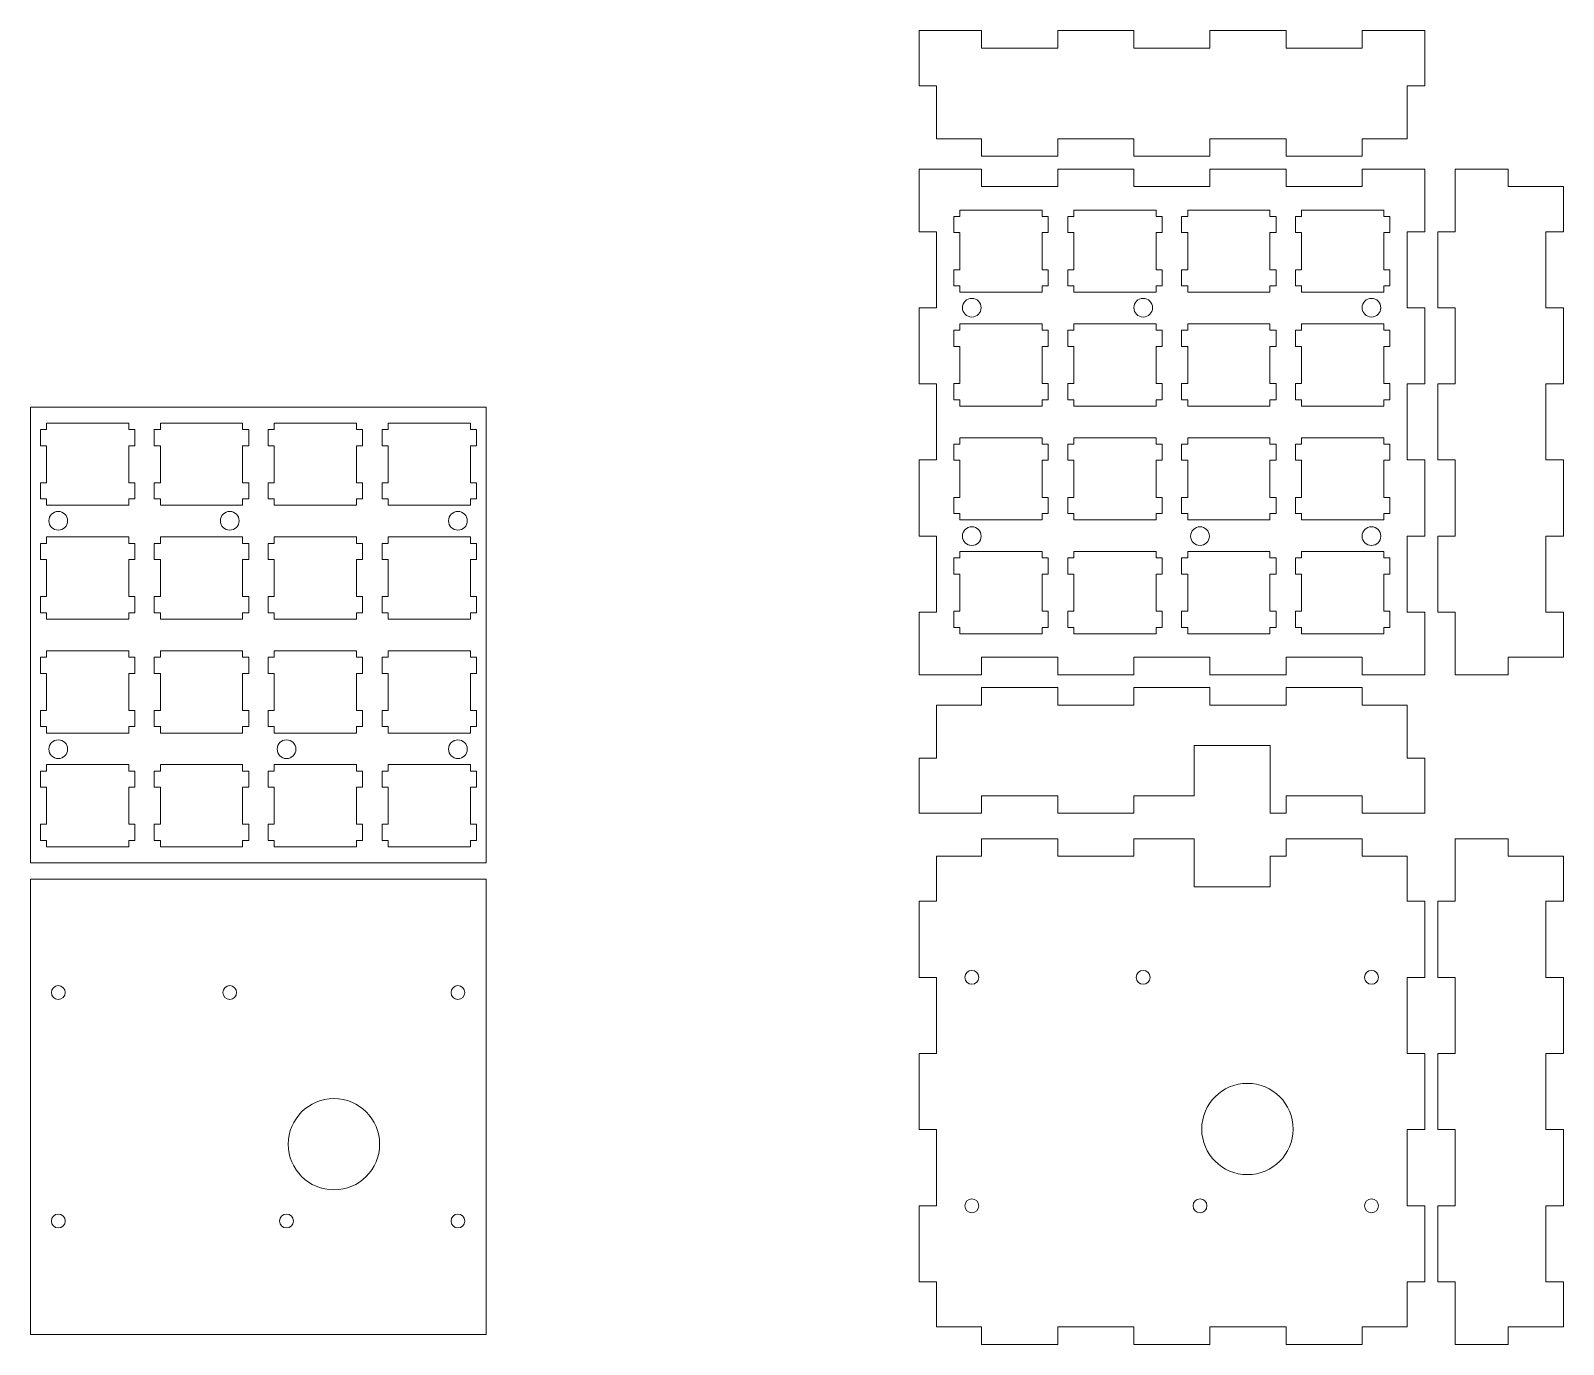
# Model space of a CAD drawing. Header units: inches. Extents: x 0 to 10.1, y 1.3 to 10.
import ezdxf

# ---------------------------------------------------------------- set-up
doc = ezdxf.new("R2010")
doc.units = ezdxf.units.IN
doc.header["$MEASUREMENT"] = 0
for name, color, linetype, lineweight in [('A-DETL-LWT1', 5, 'Continuous', 0), ('A-DETL-LWT2', 1, 'Continuous', 0), ('A-DETL-LWT4', 3, 'Continuous', 0), ('A-DETL-LWT5', 2, 'Continuous', 0)]:
    doc.layers.add(name, color=color, linetype=linetype, lineweight=lineweight)

# ---------------------------------------------------------------- blocks, each defined once
blk = doc.blocks.new('key-hole')
blk.add_lwpolyline([(-0.27, -0.228), (-0.27, -0.27), (0.27, -0.27), (0.27, -0.228), (0.31, -0.228), (0.31, -0.122), (0.27, -0.122), (0.27, 0.122), (0.31, 0.122), (0.31, 0.228), (0.27, 0.228), (0.27, 0.27), (-0.27, 0.27), (-0.27, 0.228), (-0.31, 0.228), (-0.31, 0.122), (-0.27, 0.122), (-0.27, -0.122), (-0.31, -0.122), (-0.31, -0.228)], close=True)

msp = doc.modelspace()

# ---------------------------------------------------------------- linework, layer by layer
at = {"layer": 'A-DETL-LWT1'}
msp.add_lwpolyline([(0, 1.4), (2.992, 1.4), (2.992, 4.392), (0, 4.392)], close=True, dxfattribs=at)
for centre, radius in [((0.1815, 3.6465), 0.0455), ((1.3075, 3.6465), 0.0455), ((2.8065, 3.6465), 0.0455), ((1.992, 2.65), 0.3), ((0.1815, 2.1455), 0.0455), ((1.6805, 2.1455), 0.0455), ((2.8065, 2.1455), 0.0455)]:
    msp.add_circle(centre, radius, dxfattribs=at)
at = {"layer": 'A-DETL-LWT2'}
msp.add_lwpolyline([(0, 4.5), (2.992, 4.5), (2.992, 7.492), (0, 7.492)], close=True, dxfattribs=at)
for centre in [(0.1815, 6.7465), (1.3075, 6.7465), (2.8065, 6.7465), (0.1815, 5.2455), (1.6805, 5.2455), (2.8065, 5.2455)]:
    msp.add_circle(centre, 0.0615, dxfattribs=at)
at = {"layer": 'A-DETL-LWT4'}
msp.add_lwpolyline([(6.246, 8.942), (6.246, 9.057), (5.835, 9.057), (5.835, 8.646), (5.95, 8.646), (5.95, 8.146), (5.835, 8.146), (5.835, 7.646), (5.95, 7.646), (5.95, 7.146), (5.835, 7.146), (5.835, 6.646), (5.95, 6.646), (5.95, 6.146), (5.835, 6.146), (5.835, 5.735), (6.246, 5.735), (6.246, 5.85), (6.746, 5.85), (6.746, 5.735), (7.246, 5.735), (7.246, 5.85), (7.746, 5.85), (7.746, 5.735), (8.246, 5.735), (8.246, 5.85), (8.746, 5.85), (8.746, 5.735), (9.157, 5.735), (9.157, 6.146), (9.042, 6.146), (9.042, 6.646), (9.157, 6.646), (9.157, 7.146), (9.042, 7.146), (9.042, 7.646), (9.157, 7.646), (9.157, 8.146), (9.042, 8.146), (9.042, 8.646), (9.157, 8.646), (9.157, 9.057), (8.746, 9.057), (8.746, 8.942), (8.246, 8.942), (8.246, 9.057), (7.746, 9.057), (7.746, 8.942), (7.246, 8.942), (7.246, 9.057), (6.746, 9.057), (6.746, 8.942)], close=True, dxfattribs=at)
msp.add_lwpolyline([(8.142, 4.342), (7.642, 4.342), (7.642, 4.657), (7.246, 4.657), (7.246, 4.542), (6.746, 4.542), (6.746, 4.657), (6.246, 4.657), (6.246, 4.542), (5.95, 4.542), (5.95, 4.246), (5.835, 4.246), (5.835, 3.746), (5.95, 3.746), (5.95, 3.246), (5.835, 3.246), (5.835, 2.746), (5.95, 2.746), (5.95, 2.246), (5.835, 2.246), (5.835, 1.746), (5.95, 1.746), (5.95, 1.45), (6.246, 1.45), (6.246, 1.335), (6.746, 1.335), (6.746, 1.45), (7.246, 1.45), (7.246, 1.335), (7.746, 1.335), (7.746, 1.45), (8.246, 1.45), (8.246, 1.335), (8.746, 1.335), (8.746, 1.45), (9.042, 1.45), (9.042, 1.746), (9.157, 1.746), (9.157, 2.246), (9.042, 2.246), (9.042, 2.746), (9.157, 2.746), (9.157, 3.246), (9.042, 3.246), (9.042, 3.746), (9.157, 3.746), (9.157, 4.246), (9.042, 4.246), (9.042, 4.542), (8.746, 4.542), (8.746, 4.657), (8.246, 4.657), (8.246, 4.542), (8.142, 4.542), (8.142, 4.342)], dxfattribs=at)
for centre, radius in [((6.1815, 8.1465), 0.0615), ((7.3075, 8.1465), 0.0615), ((8.8065, 8.1465), 0.0615), ((6.1815, 6.6455), 0.0615), ((7.6805, 6.6455), 0.0615), ((8.8065, 6.6455), 0.0615), ((6.1815, 3.7465), 0.0455), ((7.3075, 3.7465), 0.0455), ((8.8065, 3.7465), 0.0455), ((7.992, 2.75), 0.3), ((6.1815, 2.2455), 0.0455), ((7.6805, 2.2455), 0.0455), ((8.8065, 2.2455), 0.0455)]:
    msp.add_circle(centre, radius, dxfattribs=at)
at = {"layer": 'A-DETL-LWT5'}
for points in [[(9.042, 9.6045), (9.042, 9.257), (8.746, 9.257), (8.746, 9.142), (8.246, 9.142), (8.246, 9.257), (7.746, 9.257), (7.746, 9.142), (7.246, 9.142), (7.246, 9.257), (6.746, 9.257), (6.746, 9.142), (6.246, 9.142), (6.246, 9.257), (5.95, 9.257), (5.95, 9.6045), (5.835, 9.6045), (5.835, 9.967), (6.246, 9.967), (6.246, 9.852), (6.746, 9.852), (6.746, 9.967), (7.246, 9.967), (7.246, 9.852), (7.746, 9.852), (7.746, 9.967), (8.246, 9.967), (8.246, 9.852), (8.746, 9.852), (8.746, 9.967), (9.157, 9.967), (9.157, 9.6045)], [(9.952, 7.646), (9.952, 7.146), (10.067, 7.146), (10.067, 6.646), (9.952, 6.646), (9.952, 6.146), (10.067, 6.146), (10.067, 5.85), (9.952, 5.85), (9.7045, 5.85), (9.7045, 5.735), (9.357, 5.735), (9.357, 5.85), (9.357, 6.146), (9.242, 6.146), (9.242, 6.646), (9.357, 6.646), (9.357, 7.146), (9.242, 7.146), (9.242, 7.646), (9.357, 7.646), (9.357, 8.146), (9.242, 8.146), (9.242, 8.646), (9.357, 8.646), (9.357, 8.942), (9.357, 9.057), (9.7045, 9.057), (9.7045, 8.942), (9.952, 8.942), (10.067, 8.942), (10.067, 8.646), (9.952, 8.646), (9.952, 8.146), (10.067, 8.146), (10.067, 7.646)], [(7.642, 4.94), (7.246, 4.94), (7.246, 4.825), (6.746, 4.825), (6.746, 4.94), (6.246, 4.94), (6.246, 4.825), (5.835, 4.825), (5.835, 5.1875), (5.95, 5.1875), (5.95, 5.535), (6.246, 5.535), (6.246, 5.65), (6.746, 5.65), (6.746, 5.535), (7.246, 5.535), (7.246, 5.65), (7.746, 5.65), (7.746, 5.535), (8.246, 5.535), (8.246, 5.65), (8.746, 5.65), (8.746, 5.535), (9.042, 5.535), (9.042, 5.1875), (9.157, 5.1875), (9.157, 4.825), (8.746, 4.825), (8.746, 4.94), (8.246, 4.94), (8.246, 4.825), (8.142, 4.825), (8.142, 5.27), (7.642, 5.27)], [(9.357, 2.246), (9.357, 2.746), (9.242, 2.746), (9.242, 3.246), (9.357, 3.246), (9.357, 3.746), (9.242, 3.746), (9.242, 4.246), (9.357, 4.246), (9.357, 4.542), (9.357, 4.657), (9.7045, 4.657), (9.7045, 4.542), (9.952, 4.542), (10.067, 4.542), (10.067, 4.246), (9.952, 4.246), (9.952, 3.746), (10.067, 3.746), (10.067, 3.246), (9.952, 3.246), (9.952, 2.746), (10.067, 2.746), (10.067, 2.246), (9.952, 2.246), (9.952, 1.746), (10.067, 1.746), (10.067, 1.45), (9.952, 1.45), (9.7045, 1.45), (9.7045, 1.335), (9.357, 1.335), (9.357, 1.45), (9.357, 1.746), (9.242, 1.746), (9.242, 2.246)]]:
    msp.add_lwpolyline(points, close=True, dxfattribs=at)

# ---------------------------------------------------------------- block references
at = {"layer": 'A-DETL-LWT2'}
for p in [(0.374, 7.118), (1.122, 7.118), (1.87, 7.118), (2.618, 7.118), (0.374, 6.37), (1.122, 6.37), (1.87, 6.37), (2.618, 6.37), (0.374, 5.622), (1.122, 5.622), (1.87, 5.622), (2.618, 5.622), (0.374, 4.874), (1.122, 4.874), (1.87, 4.874), (2.618, 4.874)]:
    msp.add_blockref('key-hole', p, dxfattribs=at)
at = {"layer": 'A-DETL-LWT4'}
for p in [(6.374, 8.518), (7.122, 8.518), (7.87, 8.518), (8.618, 8.518), (6.374, 7.77), (7.122, 7.77), (7.87, 7.77), (8.618, 7.77), (6.374, 7.022), (7.122, 7.022), (7.87, 7.022), (8.618, 7.022), (6.374, 6.274), (7.122, 6.274), (7.87, 6.274), (8.618, 6.274)]:
    msp.add_blockref('key-hole', p, dxfattribs=at)

doc.saveas('drawing.dxf')
